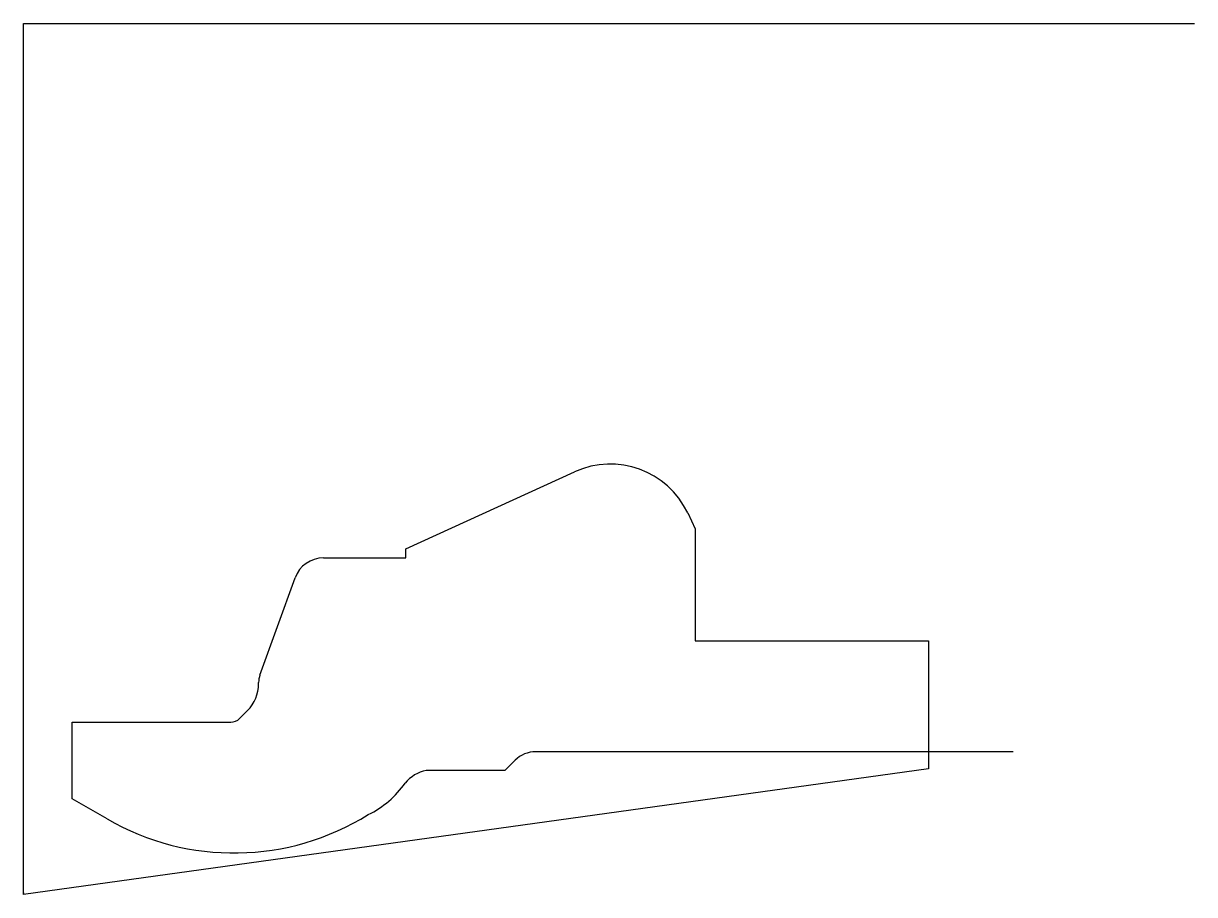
# Model space of a CAD drawing. Header units: metres. Extents: x 1778 to 2470, y 0 to 514.
import ezdxf

# ---------------------------------------------------------------- set-up
doc = ezdxf.new("R2010")
doc.units = ezdxf.units.M

msp = doc.modelspace()

# ---------------------------------------------------------------- linework, layer by layer
at = {"layer": 'TOOL_0'}
for p, q in [((1778.058, 0.998), (1778.058, 514.43)), ((1778.058, 514.43), (2468.999, 514.43)), ((2468.999, 514.43), (2469.999, 514.43)), ((2004.059, 204.091), (2103.68, 249.604)), ((2170.559, 225.327), (2175.02, 215.994)), ((2175.02, 215.994), (2175.02, 149.844)), ((2004.059, 198.794), (2004.059, 204.091)), ((1955.288, 198.794), (2004.059, 198.794)), ((1917.782, 129.632), (1938.6, 187.091)), ((2175.02, 149.844), (2312.77, 149.844)), ((2312.77, 149.844), (2312.77, 84.344)), ((1917.019, 124.45), (1917.019, 125.289)), ((1905.753, 103.968), (1910.502, 108.717)), ((1806.769, 56.602), (1806.769, 101.845)), ((1806.769, 101.845), (1900.627, 101.845)), ((2312.771, 84.346), (2080.755, 84.346)), ((2312.77, 84.344), (2312.77, 74.344)), ((2362.771, 84.346), (2312.771, 84.346)), ((2068.557, 79.294), (2062.559, 73.296)), ((2312.77, 74.344), (1778.058, -0.002)), ((2062.559, 73.296), (2016.054, 73.296)), ((1827.464, 44.654), (1806.769, 56.602)), ((1778.058, -0.002), (1778.058, 0.998)), ((1778.058, 0.998), (1778.058, -0.002)), ((1778.058, -0.002), (1778.058, 0.998)), ((1778.058, -0.002), (1778.058, -0.002))]:
    msp.add_line(p, q, dxfattribs=at)
for centre, radius, start, end in [((2124.769, 203.443), 50.75, 25.544112, 114.553647), ((1955.288, 181.044), 17.75, 90, 160.081703), ((1930.031, 125.243), 13.012, 160.286638, 179.797449), ((1894.711, 124.474), 22.308, 315.061749, 359.938359), ((1900.604, 109.152), 7.307, 270.180347, 314.805928), ((2080.778, 67.04), 17.306, 90.076147, 134.922747), ((2020.674, 51.386), 22.392, 101.907108, 139.720369), ((1956.371, 99.005), 57.69, 296.187512, 324.93638), ((1902.494, 174.643), 150.088, 240.006342, 301.910614)]:
    msp.add_arc(centre, radius, start, end, dxfattribs=at)

doc.saveas('drawing.dxf')
